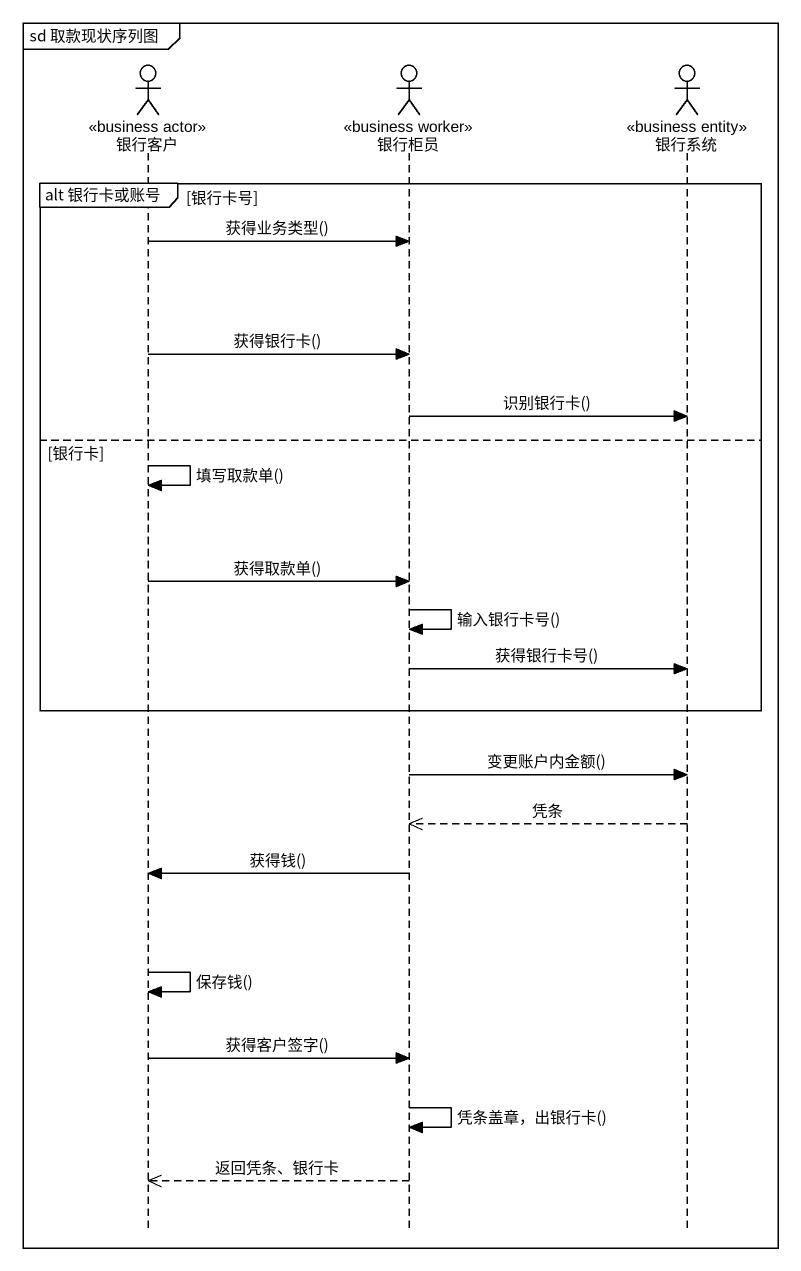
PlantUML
@startuml
mainframe sd 取款现状序列图
hide footbox
actor 银行客户 <<business actor>>
actor 银行柜员 <<business worker>>
actor 银行系统 <<business entity>>

group alt 银行卡或账号 [银行卡号]
  银行客户 -> 银行柜员 : 获得业务类型()
  银行客户 -> 银行柜员 : 获得银行卡()
  银行柜员 -> 银行系统 : 识别银行卡()
else 银行卡
  银行客户 -> 银行客户 : 填写取款单()
  银行客户 -> 银行柜员 : 获得取款单()
  银行柜员 -> 银行柜员 : 输入银行卡号()
  银行柜员 -> 银行系统 : 获得银行卡号()
end
银行柜员 -> 银行系统 : 变更账户内金额()
银行系统 -->> 银行柜员 : 凭条
银行柜员 -> 银行客户 : 获得钱()
银行客户 -> 银行客户 : 保存钱()
银行客户 -> 银行柜员 : 获得客户签字()
银行柜员 -> 银行柜员 : 凭条盖章，出银行卡()
银行柜员 -->> 银行客户 : 返回凭条、银行卡
@enduml
